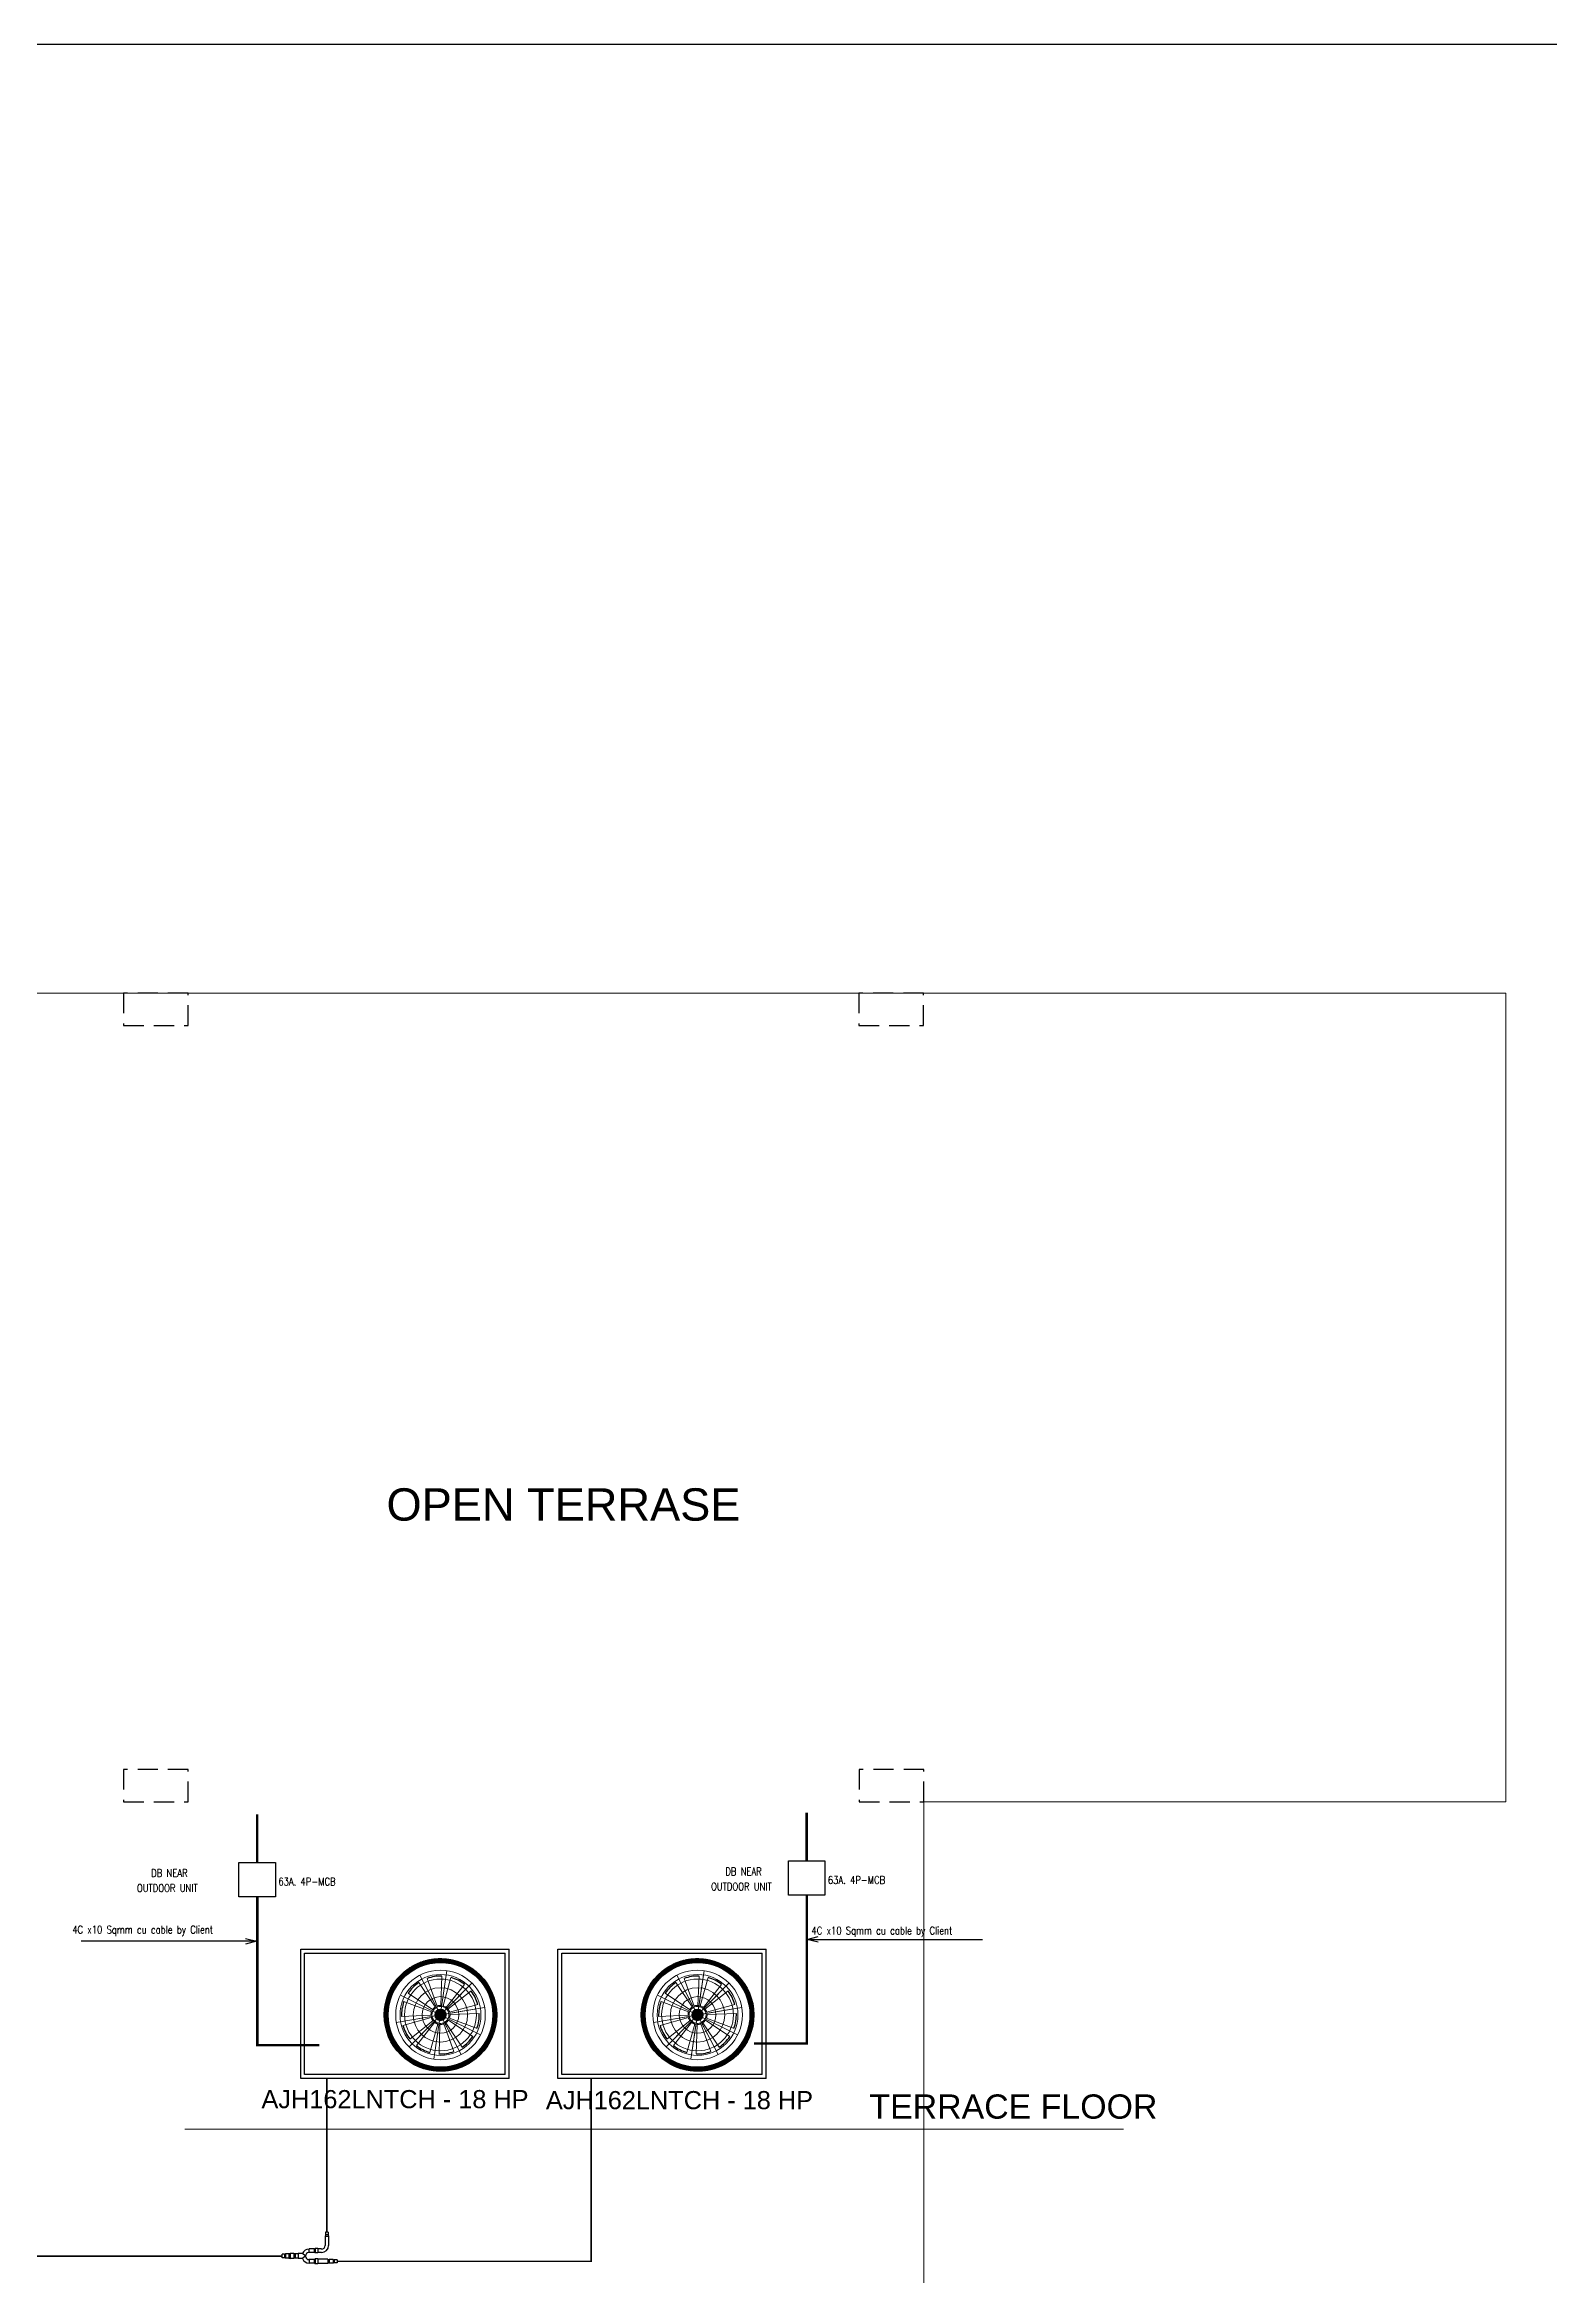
# Model space of a CAD drawing. Header units: centimetres. Extents: x -223085 to -5411, y 68813 to 74618.
# Drawn here: x -217859 to -216929, y 73239 to 74618 of the extents above; entities that cross this region are included whole.
import ezdxf

# ---------------------------------------------------------------- set-up
doc = ezdxf.new("R2010")
doc.units = ezdxf.units.CM
doc.linetypes.add('DASHED2', pattern=[0.375, 0.25, -0.125])
for name, color, linetype in [('A TEXT FRAME', 253, 'Continuous'), ('AC', 6, 'Continuous'), ('AC1', 40, 'Continuous'), ('HVAC', 6, 'Continuous'), ('VRF', 31, 'Continuous'), ('VRF PIPING', 30, 'Continuous'), ('WALLL', 7, 'Continuous')]:
    doc.layers.add(name, color=color, linetype=linetype)
doc.layers.add('A_DIM', color=150, linetype='Continuous', lineweight=9)
doc.layers.add('TXT BM NME', color=102, linetype='Continuous', lineweight=13)
doc.styles.add('ARI', font='arial.ttf')
doc.styles.add('ARIEL', font='arial.ttf', dxfattribs={"height": 150})
doc.styles.add('BSL', font='romand.shx', dxfattribs={"width": 0.8})
doc.styles.add('Furn.', font='verdana.ttf')
doc.styles.get("Standard").update_dxf_attribs({"font": 'arial.ttf'})
doc.dimstyles.new('Furn. Dim', dxfattribs={"dimtxt": 4, "dimasz": 2, "dimexe": 1, "dimexo": 1, "dimgap": 1, "dimtad": 0, "dimdec": 1, "dimzin": 0, "dimdsep": 46, "dimlunit": 4, "dimtxsty": 'Furn.', "dimblk": 'ARCHTICK', "dimcen": 0.09375, "dimdle": 1, "dimclrd": 252, "dimclre": 8, "dimclrt": 5, "dimadec": 4, "dimazin": 0, "dimtfac": 1, "dimtdec": 1, "dimtofl": 0, "dimtmove": 1, "dimatfit": 3, "dimldrblk": 'OPEN30', "dimfxl": 0.1875, "dimtolj": 1, "dimtzin": 0, "dimlwd": -1, "dimlwe": -1, "dimarcsym": 0})

# ---------------------------------------------------------------- blocks, each defined once
blk = doc.blocks.new('sfdsf')
blk.add_line((-33581.723, -54458.736), (-33581.723, -54248.736))
blk = doc.blocks.new('CVVX')
at = {"lineweight": 5, "xscale": 4.554945441230865, "yscale": 4.554945441230865, "zscale": 4.554945441230865, "rotation": 90.00000000000004}
blk.add_blockref('sfdsf', (-175947.9, 69074.68), dxfattribs=at)
blk = doc.blocks.new('_ArchTick')
at = {"color": 0, "linetype": 'ByBlock', "const_width": 0.15}
blk.add_lwpolyline([(-0.5, -0.5), (0.5, 0.5)], dxfattribs=at)
blk = doc.blocks.new('A$C72F541FB')
at = {"layer": 'AC', "color": 7, "style": 'BSL', "width": 0.8}
blk.add_text('4C x10 Sqmm cu cable by Client', height=42.52, dxfattribs=at).set_placement((-631, 144))
blk = doc.blocks.new('A$C3244647B')
h = blk.add_hatch()
h.set_pattern_fill('ANSI31', color=42, scale=10, angle=-180)
h.set_pattern_definition([(225, (679284.0131, 356527.7619), (0.8838834765, -0.8838834765), [])])
edge = h.paths.add_edge_path()
edge.add_arc((-458, -6), 348, -180, 180)
edge = h.paths.add_edge_path(flags=17)
edge.add_arc((-458, -6), 324, -180, 180)
at = {"lineweight": 13}
h = blk.add_hatch(color=8, dxfattribs=at)
edge = h.paths.add_edge_path()
edge.add_arc((-458, -6), 35.6, -270, 90, ccw=False)
at = {"ltscale": 25}
blk.add_hatch(color=244, dxfattribs=at).paths.add_polyline_path([(-458, -15, -1), (-458, 2, -1)])
at = {"color": 42}
for p, q in [((-1322, -400), (-1322, 400)), ((-1322, 400), (-33, 400)), ((-1298, -375), (-1298, 375)), ((-1298, 375), (-58, 375)), ((-58, -375), (-58, 375)), ((-33, -400), (-33, 400)), ((-33, -400), (-1322, -400)), ((-58, -375), (-1298, -375))]:
    blk.add_line(p, q, dxfattribs=at)
at = {"color": 42, "lineweight": 9}
for p, q in [((-265, 191), (-652, -204)), ((-586, 239), (-330, -251)), ((-475, 25), (-586, 239)), ((-418, 268), (-499, -280)), ((-453, 29), (-418, 268)), ((-433, 19), (-265, 191)), ((-185, 40), (-731, -52)), ((-706, 117), (-211, -129)), ((-423, 0), (-185, 40)), ((-731, -52), (-467, -8)), ((-652, -204), (-483, -32)), ((-499, -280), (-464, -41)), ((-330, -251), (-442, -38))]:
    blk.add_line(p, q, dxfattribs=at)
at = {"color": 8, "lineweight": 13}
for p, q in [((-491, 43), (-592, 194)), ((-479, 49), (-541, 220)), ((-456, 53), (-449, 234)), ((-442, 51), (-393, 225)), ((-422, 40), (-310, 183)), ((-412, 30), (-269, 142)), ((-514, 14), (-684, 77)), ((-507, 27), (-658, 128)), ((-508, 10), (-515, 12)), ((-509, 9), (-515, 11)), ((-508, 11), (-514, 13)), ((-501, 24), (-507, 28)), ((-500, 25), (-506, 29)), ((-501, 25), (-506, 28)), ((-490, 36), (-494, 41)), ((-489, 36), (-493, 42)), ((-489, 37), (-492, 42)), ((-475, 44), (-477, 50)), ((-475, 44), (-477, 50)), ((-474, 44), (-476, 50)), ((-459, 46), (-459, 53)), ((-458, 46), (-458, 53)), ((-457, 46), (-457, 53)), ((-443, 44), (-441, 50)), ((-442, 44), (-440, 50)), ((-441, 44), (-439, 50)), ((-428, 37), (-424, 42)), ((-427, 36), (-424, 42)), ((-427, 36), (-423, 41)), ((-416, 25), (-411, 29)), ((-416, 25), (-411, 28)), ((-415, 24), (-410, 28)), ((-409, 11), (-402, 13)), ((-408, 10), (-402, 12)), ((-408, 9), (-402, 11)), ((-402, 10), (-227, 59)), ((-399, -4), (-218, 3)), ((-517, -8), (-699, -15)), ((-515, -22), (-690, -72)), ((-505, -43), (-648, -155)), ((-495, -53), (-607, -195)), ((-474, -63), (-524, -238)), ((-511, -5), (-517, -5)), ((-511, -6), (-517, -6)), ((-511, -7), (-517, -7)), ((-509, -22), (-515, -24)), ((-508, -23), (-515, -24)), ((-508, -23), (-514, -25)), ((-501, -36), (-507, -40)), ((-501, -37), (-506, -41)), ((-500, -38), (-506, -42)), ((-490, -48), (-494, -53)), ((-489, -49), (-493, -54)), ((-489, -49), (-492, -55)), ((-475, -56), (-477, -62)), ((-475, -56), (-477, -62)), ((-474, -57), (-476, -63)), ((-461, -65), (-467, -247)), ((-459, -59), (-459, -65)), ((-458, -59), (-458, -65)), ((-457, -59), (-457, -65)), ((-443, -57), (-441, -63)), ((-442, -56), (-440, -62)), ((-441, -56), (-439, -62)), ((-438, -62), (-375, -232)), ((-428, -49), (-424, -55)), ((-427, -48), (-423, -53)), ((-427, -49), (-424, -54)), ((-425, -55), (-324, -206)), ((-416, -37), (-411, -41)), ((-416, -38), (-411, -42)), ((-415, -36), (-410, -40)), ((-409, -23), (-402, -25)), ((-409, -39), (-258, -140)), ((-408, -22), (-402, -24)), ((-408, -23), (-402, -24)), ((-406, -5), (-399, -5)), ((-406, -6), (-399, -6)), ((-406, -7), (-399, -7)), ((-403, -27), (-232, -89))]:
    blk.add_line(p, q, dxfattribs=at)
at = {"color": 42}
for radius in [348, 324]:
    blk.add_circle((-458, -6), radius, dxfattribs=at)
at = {"color": 42, "lineweight": 9}
for radius in [277, 250, 222, 168, 113, 35.6]:
    blk.add_circle((-458, -6), radius, dxfattribs=at)
at = {"color": 8, "lineweight": 13}
blk.add_circle((-458, -6), 52.7, dxfattribs=at)
at = {"color": 8}
for centre, start, end in [((-457, -8), 123.8514, 145.9422), ((-458, -9), 87.8514, 109.9422), ((-460, -8), 51.8514, 73.9422), ((-461, -7), 15.8514, 37.9422), ((-456, -7), 159.8514, 181.9422), ((-461, -5), 339.8514, 1.9422), ((-456, -5), 195.8514, 217.9422), ((-457, -4), 231.8514, 253.9422), ((-458, -4), 267.8514, 289.9422), ((-460, -4), 303.8514, 325.9422)]:
    blk.add_arc(centre, 243, start, end, dxfattribs=at)
at = {"color": 8, "lineweight": 13}
for start, end in [(159.8401, 182.1599), (123.8401, 146.1599), (141.8401, 146.1599), (123.8401, 128.1599), (87.8401, 110.1599), (105.8401, 110.1599), (87.8401, 92.1599), (69.8401, 74.1599), (51.8401, 74.1599), (51.8401, 56.1599), (33.8401, 38.1599), (15.8401, 38.1599), (15.8401, 20.1599), (195.8401, 200.1599), (195.8401, 218.1599), (213.8401, 218.1599), (231.8401, 236.1599), (231.8401, 254.1599), (249.8401, 254.1599), (267.8401, 290.1599), (267.8401, 272.1599), (285.8401, 290.1599), (303.8401, 326.1599), (303.8401, 308.1599), (321.8401, 326.1599), (339.8401, 2.1599), (339.8401, 344.1599), (357.8401, 2.1599)]:
    blk.add_arc((-458, -6), 59.1, start, end, dxfattribs=at)
blk = doc.blocks.new('2')
at = {"layer": 'VRF', "color": 42}
for p, q in [((-217666.1, 73255.2), (-217669.2, 73255.2)), ((-217669.2, 73253), (-217669.2, 73255.2)), ((-217666.1, 73255.2), (-217665.3, 73255.4)), ((-217666.1, 73255.2), (-217666.1, 73253)), ((-217663.7, 73255.4), (-217665.3, 73255.4)), ((-217665.3, 73255.4), (-217665.3, 73252.8)), ((-217665.3, 73255.2), (-217665.3, 73253)), ((-217663.7, 73255.4), (-217663.7, 73252.8)), ((-217661.4, 73255.2), (-217663.7, 73255.2)), ((-217659, 73264), (-217659.2, 73263.2)), ((-217659.2, 73263.2), (-217659.2, 73257.3)), ((-217659.2, 73263.2), (-217657.1, 73263.2)), ((-217659, 73265.5), (-217659, 73264)), ((-217657.3, 73265.5), (-217659, 73265.5)), ((-217657.3, 73264), (-217659, 73264)), ((-217657.3, 73265.5), (-217657.3, 73264)), ((-217657.3, 73264), (-217657.1, 73263.2)), ((-217657.1, 73263.2), (-217657.1, 73257.3)), ((-217684.4, 73251.9), (-217685.8, 73251.9)), ((-217685.8, 73249.8), (-217685.8, 73251.9)), ((-217684.4, 73249.8), (-217685.8, 73249.8)), ((-217684.4, 73251.9), (-217683.7, 73252.1)), ((-217684.4, 73251.9), (-217684.4, 73249.8)), ((-217683.7, 73249.5), (-217684.4, 73249.8)), ((-217681.6, 73252.1), (-217683.7, 73252.1)), ((-217683.7, 73252.1), (-217683.7, 73249.5)), ((-217681.6, 73249.5), (-217683.7, 73249.5)), ((-217680.8, 73252.4), (-217681.6, 73252.1)), ((-217681.6, 73252.1), (-217681.6, 73249.5)), ((-217681.6, 73249.5), (-217680.8, 73249.3)), ((-217678.5, 73252.4), (-217680.8, 73252.4)), ((-217680.8, 73252.4), (-217680.8, 73249.3)), ((-217678.5, 73249.3), (-217680.8, 73249.3)), ((-217678.5, 73252.4), (-217678.5, 73249.3)), ((-217677.7, 73252.1), (-217678.5, 73252.4)), ((-217677.7, 73249.5), (-217678.5, 73249.3)), ((-217675.9, 73252.1), (-217677.7, 73252.1)), ((-217677.7, 73252.1), (-217677.7, 73249.5)), ((-217675.9, 73249.5), (-217677.7, 73249.5)), ((-217673.3, 73252.4), (-217675.9, 73252.4)), ((-217675.9, 73252.4), (-217675.9, 73249.3)), ((-217673.3, 73249.3), (-217675.9, 73249.3)), ((-217671.5, 73250.9), (-217673.3, 73252.4)), ((-217671.5, 73250.7), (-217673.3, 73249.3)), ((-217666.1, 73248.6), (-217669.3, 73248.6)), ((-217666.1, 73253), (-217669.2, 73253)), ((-217669.2, 73248.6), (-217669.2, 73246.5)), ((-217666.1, 73246.5), (-217669.2, 73246.5)), ((-217665.3, 73252.8), (-217666.1, 73253)), ((-217666.1, 73248.6), (-217665.3, 73249.1)), ((-217666.1, 73248.6), (-217666.1, 73246.5)), ((-217665.3, 73246), (-217666.1, 73246.5)), ((-217663.7, 73252.8), (-217665.3, 73252.8)), ((-217663.7, 73249.1), (-217665.3, 73249.1)), ((-217665.3, 73249.1), (-217665.3, 73246)), ((-217665.3, 73248.6), (-217665.3, 73246.5)), ((-217663.7, 73246), (-217665.3, 73246)), ((-217661.4, 73253), (-217663.7, 73253)), ((-217663.7, 73249.1), (-217663.7, 73246)), ((-217657.5, 73248.9), (-217663.7, 73248.9)), ((-217657.5, 73246.3), (-217663.7, 73246.3)), ((-217657.5, 73248.9), (-217657.5, 73246.3)), ((-217657.5, 73248.9), (-217656.7, 73248.6)), ((-217656.7, 73246.5), (-217657.5, 73246.3)), ((-217654.3, 73248.6), (-217656.7, 73248.6)), ((-217656.7, 73248.6), (-217656.7, 73246.5)), ((-217654.3, 73246.5), (-217656.7, 73246.5)), ((-217654.3, 73248.6), (-217654.3, 73246.5)), ((-217654.3, 73248.6), (-217653.6, 73248.4)), ((-217653.6, 73246.7), (-217654.3, 73246.5)), ((-217651.8, 73248.4), (-217653.6, 73248.4)), ((-217653.6, 73248.4), (-217653.6, 73246.7)), ((-217651.8, 73246.7), (-217653.6, 73246.7)), ((-217651.8, 73248.4), (-217651.8, 73246.7))]:
    blk.add_line(p, q, dxfattribs=at)
for centre, radius, start, end in [((-217669.2, 73250.8), 4.33, 90, 159.0736), ((-217661.4, 73257.3), 2.14, 270, 0), ((-217661.4, 73257.3), 4.29, 270, 0), ((-217669.2, 73250.8), 4.33, 200.9264, 270), ((-217671.6, 73250.8), 0.15, 309.7973, 50.2027), ((-217669.2, 73250.8), 2.19, 90, 270)]:
    blk.add_arc(centre, radius, start, end, dxfattribs=at)

msp = doc.modelspace()

# ---------------------------------------------------------------- linework, layer by layer
at = {"layer": 'A TEXT FRAME', "color": 4, "linetype": 'ByBlock', "lineweight": 5}
for p, q in [((-218155.337, 74031.728), (-216955.371, 74031.728)), ((-216955.371, 73531.728), (-216955.371, 74031.728)), ((-217315.371, 73531.728), (-216955.371, 73531.728)), ((-217315.371, 73231.728), (-217315.371, 73531.728))]:
    msp.add_line(p, q, dxfattribs=at)
at = {"layer": 'A TEXT FRAME', "color": 6, "linetype": 'DASHED2', "ltscale": 50}
for points in [[(-217810.354, 74031.742), (-217810.354, 74011.742), (-217770.354, 74011.742), (-217770.354, 74031.742)], [(-217355.523, 74031.742), (-217355.523, 74011.742), (-217315.523, 74011.742), (-217315.523, 74031.742)], [(-217810.354, 73551.742), (-217810.354, 73531.742), (-217770.354, 73531.742), (-217770.354, 73551.742)], [(-217355.354, 73551.742), (-217355.354, 73531.742), (-217315.354, 73531.742), (-217315.354, 73551.742)]]:
    msp.add_lwpolyline(points, close=True, dxfattribs=at)
at = {"layer": 'A_DIM', "color": 30, "ltscale": 1000, "true_color": 0xf26722, "const_width": 1.12}
msp.add_lwpolyline([(-217684.609, 73265.494), (-217684.609, 73360.631)], dxfattribs=at)
at = {"layer": 'A_DIM', "color": 30, "ltscale": 1000, "true_color": 0xf26722}
msp.add_lwpolyline([(-217678.27, 73247.569, 1, 1, 0), (-217521.113, 73247.569, 1.12, 1.12, 0), (-217521.113, 73360.521, 1.12, 1.12, 0)], format="xyseb", dxfattribs=at)
at = {"layer": 'AC', "color": 7, "ltscale": 20, "const_width": 1.483}
for points in [[(-217727.694, 73524.022), (-217727.694, 73524.022), (-217727.694, 73524.022), (-217727.694, 73494.222)], [(-217387.854, 73525.013), (-217387.854, 73525.013), (-217387.854, 73525.013), (-217387.854, 73495.212)], [(-217387.756, 73473.859), (-217387.756, 73382.245), (-217420.508, 73382.245)], [(-217689.172, 73381.254), (-217727.597, 73381.254), (-217727.597, 73472.869)]]:
    msp.add_lwpolyline(points, dxfattribs=at)
at = {"layer": 'AC', "color": 7}
for points in [[(-217739.007, 73494.222), (-217716.381, 73494.222), (-217716.381, 73472.869), (-217739.007, 73472.869)], [(-217399.167, 73495.212), (-217376.541, 73495.212), (-217376.541, 73473.859), (-217399.167, 73473.859)]]:
    msp.add_lwpolyline(points, close=True, dxfattribs=at)
at = {"layer": 'TXT BM NME', "color": 252, "linetype": 'ByBlock', "true_color": 0x939598}
msp.add_line((-217772.455, 73329.293), (-217191.988, 73329.293), dxfattribs=at)
at = {"layer": 'TXT BM NME', "color": 30, "linetype": 'ByBlock', "true_color": 0xf26722, "const_width": 1}
msp.add_lwpolyline([(-217712.284, 73250.831), (-217945.282, 73250.831), (-217945.282, 73102.648)], dxfattribs=at)

# ---------------------------------------------------------------- block references
at = {"layer": 'HVAC', "xscale": 0.09999999999999999, "yscale": 0.09999999999999999, "zscale": 0.09999999999999999}
for p in [(-217568.539, 73400.521), (-217409.539, 73400.521)]:
    msp.add_blockref('A$C3244647B', p, dxfattribs=at)
at = {"layer": 'TXT BM NME', "color": 30, "linetype": 'ByBlock', "true_color": 0xf26722}
msp.add_blockref('2', (-26.437, 0), dxfattribs=at)
at = {"layer": 'VRF PIPING', "color": 1, "ltscale": 1000, "xscale": 0.112, "yscale": 0.112, "zscale": 0.112}
for p in [(-217771.397, 73434.162), (-217314.193, 73433.563)]:
    msp.add_blockref('A$C72F541FB', p, dxfattribs=at)
at = {"layer": 'WALLL', "linetype": 'ByBlock', "lineweight": 0, "xscale": 4.287940003608949, "yscale": 4.287940003608949, "zscale": 4.287940003608949}
msp.add_blockref('CVVX', (-523779.212, 434325.872, 0), dxfattribs=at)

# ---------------------------------------------------------------- texts
at = {"lineweight": 5, "insert": (-217342.011, 73725.522), "char_height": 20, "width": 392.50181, "attachment_point": 3, "style": 'ARI'}
msp.add_mtext('\\pxqc;OPEN TERRASE', dxfattribs=at)
at = {"layer": 'A TEXT FRAME', "color": 8, "linetype": 'ByBlock', "insert": (-217170.947, 73350.762), "char_height": 15, "attachment_point": 3}
msp.add_mtext('TERRACE FLOOR', dxfattribs=at)
at = {"layer": 'A_DIM', "ltscale": 1000, "char_height": 11.2, "attachment_point": 1, "style": 'ARIEL'}
for insert in [(-217725.039, 73353.454), (-217549.124, 73352.836)]:
    msp.add_mtext_dynamic_manual_height_columns('AJH162LNTCH - 18 HP', width=1810.20178, gutter_width=750, heights=[0], dxfattribs=dict(at, insert=insert))
at = {"layer": 'AC', "color": 7, "style": 'BSL', "width": 0.8}
for s, p in [(' DB NEAR ', (-217795.844, 73485.22)), (' DB NEAR ', (-217440.774, 73486.211)), ('OUTDOOR UNIT', (-217802.077, 73475.924)), ('63A. 4P-MCB', (-217714.599, 73480.001)), ('OUTDOOR UNIT', (-217447.007, 73476.915)), ('63A. 4P-MCB', (-217374.759, 73480.991))]:
    msp.add_text(s, height=4.7625, rotation=0, dxfattribs=at).set_placement(p)

# ---------------------------------------------------------------- leaders
at = {"layer": 'AC1', "color": 7, "ltscale": 10}
for points in [[(-217728.024, 73445.454), (-217836.603, 73445.454)], [(-217387.793, 73446.639), (-217279.214, 73446.639)]]:
    msp.add_leader(points, dimstyle='Furn. Dim', override={"dimasz": 7, "dimclrd": 1, "dimfrac": 2}, dxfattribs=at)

doc.saveas('drawing.dxf')
